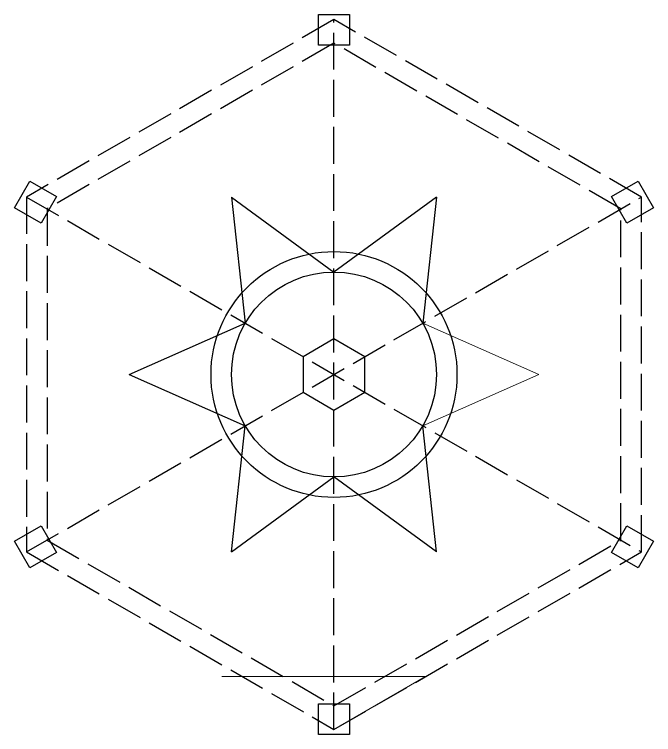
# Model space of a CAD drawing. Header units: metres. Extents: x -109 to 591, y -5 to 592.
# Drawn here: x 581.97 to 588.2, y -3.91 to 3.12 of the extents above; entities that cross this region are included whole.
import ezdxf

# ---------------------------------------------------------------- set-up
doc = ezdxf.new("R2010")
doc.units = ezdxf.units.M
doc.header["$LTSCALE"] = 0.03
doc.linetypes.add('ACAD_ISO02W100', pattern=[15, 12, -3])
doc.layers.add('HATCH SECCION', color=8, linetype='Continuous', lineweight=5)
doc.layers.add('Muro bajo', color=7, linetype='Continuous', lineweight=30)
doc.layers.add('Proyeccion', color=8, linetype='ACAD_ISO02W100')

msp = doc.modelspace()

# ---------------------------------------------------------------- linework, layer by layer
for p, q in [((584.0849, 1.3375), (584.2189, 0.1054)), ((584.0849, 1.3375), (585.0849, 0.6054)), ((586.0849, 1.3375), (585.0849, 0.6054)), ((586.0849, 1.3375), (585.9509, 0.1054)), ((583.0849, -0.3946), (584.2189, 0.1054)), ((583.0849, -0.3946), (584.2189, -0.8946)), ((584.0849, -2.1266), (584.2189, -0.8946)), ((586.0849, -2.1266), (585.9509, -0.8946)), ((584.0849, -2.1266), (585.0849, -1.3946)), ((586.0849, -2.1266), (585.0849, -1.3946))]:
    msp.add_line(p, q)
for radius in [1.2, 1]:
    msp.add_circle((585.0849, -0.3946), radius)
at = {"layer": 'HATCH SECCION'}
for q in [(585.9509, 0.1054), (585.9509, -0.8946)]:
    msp.add_line((587.0849, -0.3946), q, dxfattribs=at)
at = {"layer": 'HATCH SECCION', "color": 1}
for q in [(583.9894, -3.3432), (585.0849, -3.8587)]:
    msp.add_line((585.9777, -3.3432), q, dxfattribs=at)
at = {"layer": 'Muro bajo'}
for points in [[(585.2349, 2.8195), (584.9349, 2.8195), (584.9349, 3.1195), (585.2349, 3.1195)], [(582.3764, 1.3424), (582.2264, 1.0826), (581.9666, 1.2326), (582.1166, 1.4924)], [(587.9434, 1.0826), (587.7934, 1.3424), (588.0532, 1.4924), (588.2032, 1.2326)], [(582.2264, -1.8717), (582.3764, -2.1315), (582.1166, -2.2815), (581.9666, -2.0217)], [(587.7934, -2.1315), (587.9434, -1.8717), (588.2032, -2.0217), (588.0532, -2.2815)], [(584.9349, -3.6087), (585.2349, -3.6087), (585.2349, -3.9087), (584.9349, -3.9087)]]:
    msp.add_lwpolyline(points, close=True, dxfattribs=at)
at = {"layer": 'Proyeccion'}
for p, q in [((585.0849, -3.8587), (585.0849, 3.0695)), ((582.0849, -2.1266), (588.0849, 1.3375)), ((582.0849, 1.3375), (588.0849, -2.1266))]:
    msp.add_line(p, q, dxfattribs=at)
for points in [[(582.0849, -2.1266), (585.0849, -3.8587), (588.0849, -2.1266), (588.0849, 1.3375), (585.0849, 3.0695), (582.0849, 1.3375)], [(582.2849, -2.0111), (585.0849, -3.6277), (587.8849, -2.0111), (587.8849, 1.222), (585.0849, 2.8386), (582.2849, 1.222)], [(584.7849, -0.5678), (585.0849, -0.741), (585.3849, -0.5678), (585.3849, -0.2214), (585.0849, -0.0481), (584.7849, -0.2214)]]:
    msp.add_lwpolyline(points, close=True, dxfattribs=at)

doc.saveas('drawing.dxf')
